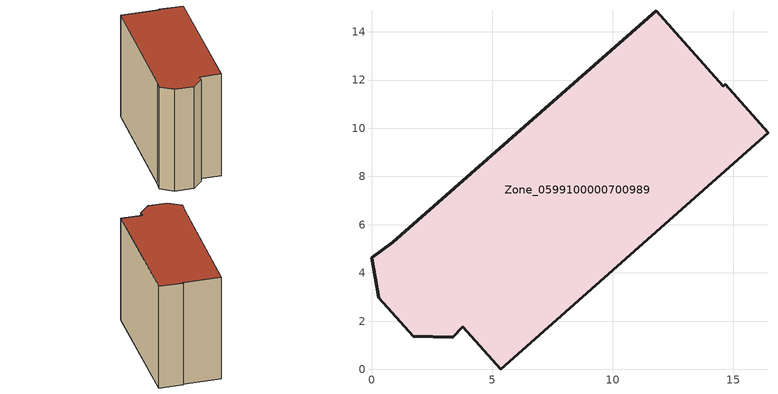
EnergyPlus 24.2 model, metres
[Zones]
Zone_0599100000700989
 floor ground (C_G): 14.59,11.75 14.67,11.82 16.45,9.82 5.37,0 3.79,1.77 3.37,1.34 1.73,1.38 0.31,2.96 0,4.63 0.88,5.28 11.82,14.88 z0.14
 wall outside (C_F): 3.37,1.34 3.79,1.77 5.37,0 16.45,9.82 14.67,11.82 14.59,11.75 11.82,14.88 0.88,5.28 0,4.63 0.31,2.96 1.73,1.38 3.37,1.34 z0.14:12.47
 roof outside (C_R): 14.59,11.75 11.82,14.88 0.88,5.28 0,4.63 0.31,2.96 1.73,1.38 3.37,1.34 3.79,1.77 5.37,0 16.45,9.82 14.67,11.82 z12.47
[BUILDING]
Pand.0599100000700989: North Axis=0; Terrain=City; Loads Convergence Tolerance Value=0.04; Temperature Convergence Tolerance Value=0.4; Solar Distribution=FullExterior; Maximum Number of Warmup Days=25; Minimum Number of Warmup Days=1
[Site:Location]
Rotterdam.The.Hague.AP_ZH_NLD Design_Conditions: Latitude=51.96; Longitude=4.45; Time Zone=1; Elevation=-4.5
[SITE:GROUNDTEMPERATURE:BUILDINGSURFACE]
18, 18, 18, 18, 18, 18, 18, 18, 18, 18, 18, 18
[MATERIAL] Thermal Absorptance=0.9; Solar Absorptance=0.7; Visible Absorptance=0.7
Name | Roughness | Thickness | Conductivity | Density | Specific Heat
G.TI.1946 | MediumSmooth | 0.15 | 1 | 540 | 1210
F.TI.1946 | Rough | 0.3 | 0.857143 | 1920 | 840
R.TI.1946 | MediumRough | 0.2 | 0.1 | 1500 | 1000
[CONSTRUCTION]
C_G: G.TI.1946
C_F: F.TI.1946
C_R: R.TI.1946
[ZONE]
Zone_0599100000700989: Type=1; Multiplier=1; Ceiling Height=Autocalculate; Volume=Autocalculate; Floor Area=autocalculate; Part of Total Floor Area=Yes
[ZONEINFILTRATION:DESIGNFLOWRATE]
Infil_Zone_0599100000700989: Zone or ZoneList or Space or SpaceList=Zone_0599100000700989; Schedule=AlwaysOn; Design Flow Rate Calculation Method=Flow/Area; Flow Rate per Floor Area=0.003; Constant Term Coefficient=1; Temperature Term Coefficient=0; Velocity Term Coefficient=0; Velocity Squared Term Coefficient=0
[HVACTEMPLATE:ZONE:IDEALLOADSAIRSYSTEM]
Zone_0599100000700989: Maximum Heating Supply Air Temperature=50; Minimum Cooling Supply Air Temperature=13; Maximum Heating Supply Air Humidity Ratio=0.0156; Minimum Cooling Supply Air Humidity Ratio=0.0077; Heating Limit=NoLimit; Cooling Limit=NoLimit; Dehumidification Control Type=ConstantSensibleHeatRatio; Cooling Sensible Heat Ratio=0.7; Dehumidification Setpoint=60; Humidification Control Type=None; Humidification Setpoint=30; Outdoor Air Method=None; Outdoor Air Flow Rate per Person=0.00944; Outdoor Air Flow Rate per Zone Floor Area=0; Outdoor Air Flow Rate per Zone=0; Demand Controlled Ventilation Type=None; Outdoor Air Economizer Type=NoEconomizer; Heat Recovery Type=None; Sensible Heat Recovery Effectiveness=0.7; Latent Heat Recovery Effectiveness=0.65
[ZONECONTROL:THERMOSTAT]
ThermostatControl_Zone_0599100000700989: Zone or ZoneList=Zone_0599100000700989; Control Type Schedule=DualSetpointControlType; Control 1=Thermostat_Zone_0599100000700989; Temperature Difference Between Cutout And Setpoint=0
[THERMOSTATSETPOINT:DUALSETPOINT]
Thermostat_Zone_0599100000700989: Heating Setpoint Temperature Schedule=HeatingSetpoint_Zone_0599100000700989; Cooling Setpoint Temperature Schedule=CoolingSetpoint_Zone_0599100000700989
[SCHEDULE:COMPACT]
HeatingSetpoint_Zone_0599100000700989: Through: 12/31, For: AllDays, Until: 24:00, 21
CoolingSetpoint_Zone_0599100000700989: Through: 12/31, For: AllDays, Until: 24:00, 24
DualSetpointControlType: Through: 12/31, For: AllDays, Until: 24:00, 4
AlwaysOn: Through: 12/31, For: AllDays, Until: 24:00, 1
